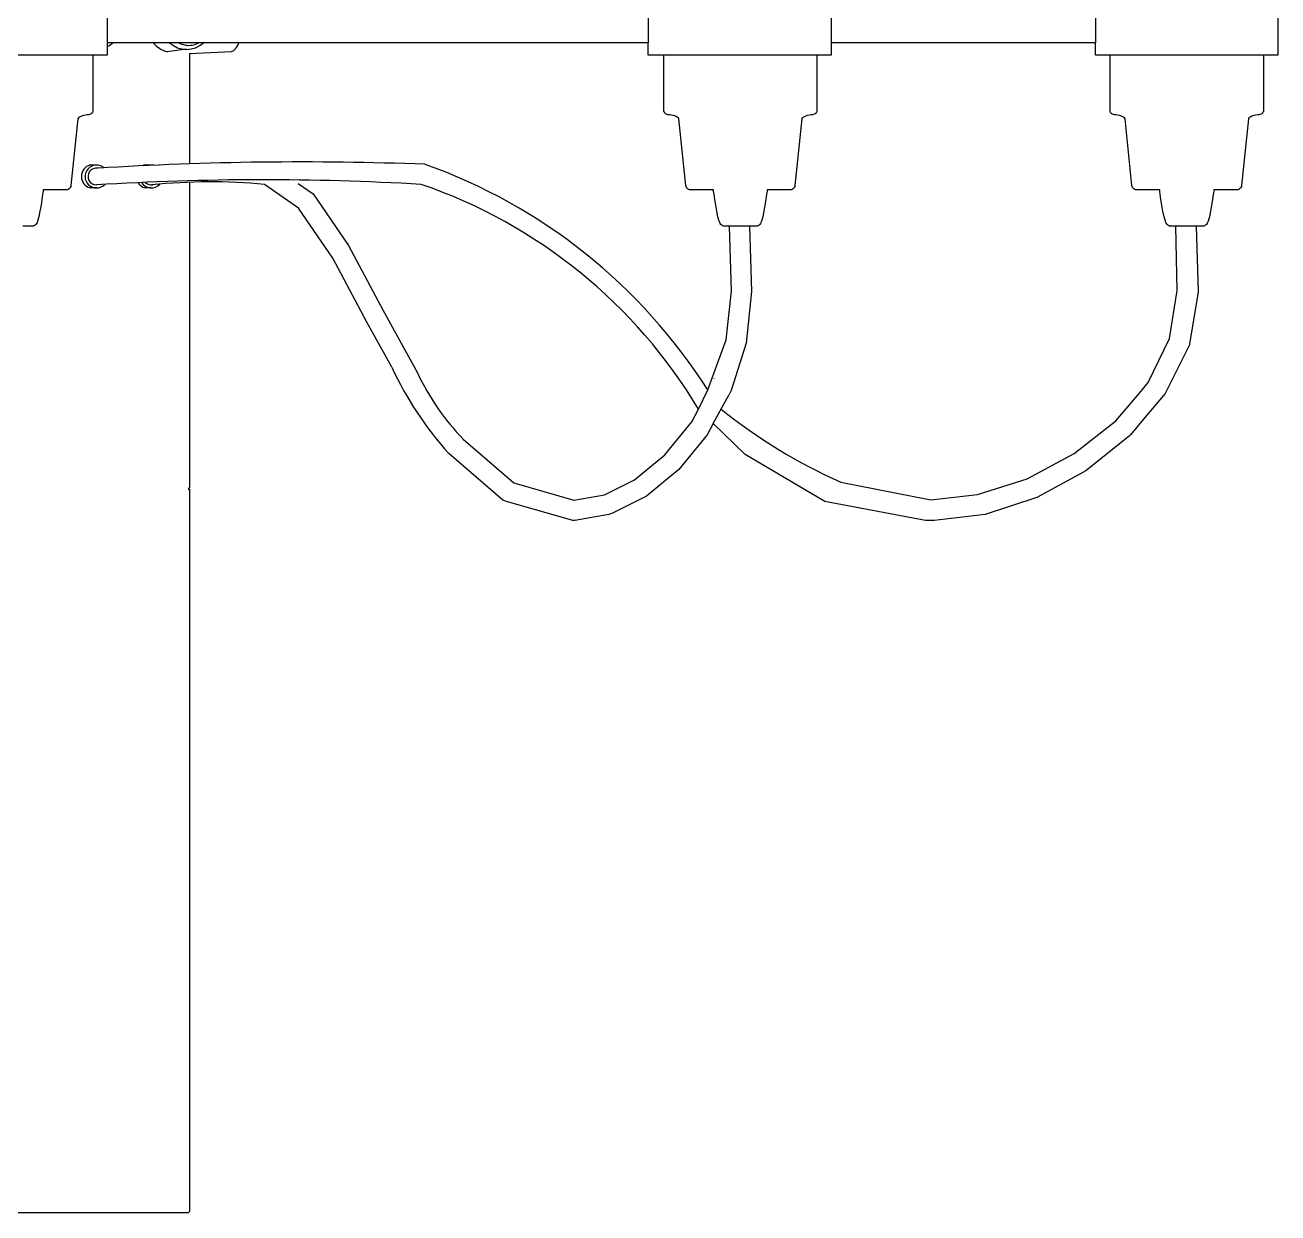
# Model space of a CAD drawing. Header units: millimetres. Extents: x 112 to 8820, y -2365 to 5002.
# Drawn here: x 4494.1 to 4710.5, y -1118.3 to -913.1 of the extents above; entities that cross this region are included whole.
import ezdxf

# ---------------------------------------------------------------- set-up
doc = ezdxf.new("R2010")
doc.units = ezdxf.units.MM

# ---------------------------------------------------------------- blocks, each defined once
blk = doc.blocks.new('2097-50_EL_frontal')
for p, q in [((1.581, 21.003), (1.581, 20.003)), ((21.798, 21.003), (21.798, 20.003)), ((10.924, 20.83), (10.924, 20.221)), ((14.084, 20.83), (14.084, 20.221)), ((18.65, 20.83), (18.65, 20.221)), ((10.924, 20.221), (1.581, 20.221)), ((3.768, 20.088), (3.81, 20.138)), ((3.81, 20.138), (3.844, 20.193)), ((3.844, 20.193), (3.853, 20.221)), ((10.924, 20.003), (10.924, 20.221)), ((18.65, 20.221), (14.084, 20.221)), ((14.084, 20.221), (14.084, 20.003)), ((18.65, 20.003), (18.65, 20.221)), ((1.581, 20.003), (-1.579, 20.003)), ((1.331, 20.003), (1.331, 19.051)), ((2.949, 20.106, 0.142), (2.613, 20.063, 0.047)), ((3.002, 20.036), (3.726, 20.067)), ((3.002, 20.042), (3.002, 18.127)), ((3.726, 20.067), (3.768, 20.088)), ((10.992, 20.003), (10.924, 20.003)), ((11.127, 20.003), (10.992, 20.003)), ((11.193, 20.003), (11.127, 20.003)), ((11.193, 19.051), (11.193, 20.003)), ((13.834, 20.003), (11.193, 20.003)), ((13.834, 20.003), (13.834, 19.051)), ((13.862, 20.003), (13.834, 20.003)), ((13.834, 20.003), (13.834, 19.051)), ((13.996, 20.003), (13.862, 20.003)), ((14.065, 20.003), (13.996, 20.003)), ((14.084, 20.003), (14.065, 20.003)), ((18.718, 20.003), (18.65, 20.003)), ((18.852, 20.003), (18.718, 20.003)), ((19.046, 20.003), (18.852, 20.003)), ((18.9, 19.051), (18.9, 20.003)), ((19.292, 20.003), (19.046, 20.003)), ((19.578, 20.003), (19.292, 20.003)), ((19.892, 20.003), (19.578, 20.003)), ((20.22, 20.003), (19.892, 20.003)), ((20.548, 20.003), (20.22, 20.003)), ((20.862, 20.003), (20.548, 20.003)), ((21.148, 20.003), (20.862, 20.003)), ((21.393, 20.003), (21.148, 20.003)), ((21.587, 20.003), (21.393, 20.003)), ((21.548, 20.003), (21.548, 19.051)), ((21.722, 20.003), (21.587, 20.003)), ((21.79, 20.003), (21.722, 20.003)), ((21.798, 20.003), (21.79, 20.003)), ((1.331, 19.051), (1.329, 19.034)), ((11.195, 19.034), (11.193, 19.051)), ((13.834, 19.051), (13.832, 19.034)), ((13.834, 19.051), (13.832, 19.034)), ((18.901, 19.034), (18.9, 19.051)), ((21.548, 19.051), (21.546, 19.034)), ((1.072, 18.903), (0.953, 17.751)), ((1.081, 18.921), (1.072, 18.903)), ((1.103, 18.936), (1.081, 18.921)), ((1.133, 18.95), (1.103, 18.936)), ((1.167, 18.961), (1.133, 18.95)), ((1.202, 18.97), (1.167, 18.961)), ((1.232, 18.975), (1.202, 18.97)), ((1.257, 18.977), (1.232, 18.975)), ((1.274, 18.979), (1.257, 18.977)), ((1.289, 18.985), (1.274, 18.979)), ((1.303, 18.993), (1.289, 18.985)), ((1.314, 19.005), (1.303, 18.993)), ((1.323, 19.019), (1.314, 19.005)), ((1.329, 19.034), (1.323, 19.019)), ((11.201, 19.019), (11.195, 19.034)), ((11.209, 19.005), (11.201, 19.019)), ((11.221, 18.993), (11.209, 19.005)), ((11.234, 18.985), (11.221, 18.993)), ((11.25, 18.979), (11.234, 18.985)), ((11.267, 18.977), (11.25, 18.979)), ((11.291, 18.975), (11.267, 18.977)), ((11.322, 18.97), (11.291, 18.975)), ((11.357, 18.961), (11.322, 18.97)), ((11.391, 18.95), (11.357, 18.961)), ((11.421, 18.936), (11.391, 18.95)), ((11.443, 18.921), (11.421, 18.936)), ((11.452, 18.903), (11.443, 18.921)), ((11.571, 17.751), (11.452, 18.903)), ((13.575, 18.903), (13.456, 17.751)), ((13.575, 18.903), (13.456, 17.751)), ((13.584, 18.921), (13.575, 18.903)), ((13.584, 18.921), (13.575, 18.903)), ((13.606, 18.936), (13.584, 18.921)), ((13.606, 18.936), (13.584, 18.921)), ((13.636, 18.95), (13.606, 18.936)), ((13.636, 18.95), (13.606, 18.936)), ((13.67, 18.961), (13.636, 18.95)), ((13.67, 18.961), (13.636, 18.95)), ((13.705, 18.97), (13.67, 18.961)), ((13.705, 18.97), (13.67, 18.961)), ((13.736, 18.975), (13.705, 18.97)), ((13.736, 18.975), (13.705, 18.97)), ((13.76, 18.977), (13.736, 18.975)), ((13.76, 18.977), (13.736, 18.975)), ((13.777, 18.979), (13.76, 18.977)), ((13.777, 18.979), (13.76, 18.977)), ((13.793, 18.985), (13.777, 18.979)), ((13.793, 18.985), (13.777, 18.979)), ((13.806, 18.993), (13.793, 18.985)), ((13.806, 18.993), (13.793, 18.985)), ((13.818, 19.005), (13.806, 18.993)), ((13.818, 19.005), (13.806, 18.993)), ((13.826, 19.019), (13.818, 19.005)), ((13.826, 19.019), (13.818, 19.005)), ((13.832, 19.034), (13.826, 19.019)), ((13.832, 19.034), (13.826, 19.019)), ((18.907, 19.019), (18.901, 19.034)), ((18.916, 19.005), (18.907, 19.019)), ((18.927, 18.993), (18.916, 19.005)), ((18.941, 18.985), (18.927, 18.993)), ((18.956, 18.979), (18.941, 18.985)), ((18.973, 18.977), (18.956, 18.979)), ((18.998, 18.975), (18.973, 18.977)), ((19.029, 18.97), (18.998, 18.975)), ((19.063, 18.961), (19.029, 18.97)), ((19.098, 18.95), (19.063, 18.961)), ((19.128, 18.936), (19.098, 18.95)), ((19.149, 18.921), (19.128, 18.936)), ((19.159, 18.903), (19.149, 18.921)), ((19.277, 17.751), (19.159, 18.903)), ((21.289, 18.903), (21.17, 17.751)), ((21.298, 18.921), (21.289, 18.903)), ((21.32, 18.936), (21.298, 18.921)), ((21.35, 18.95), (21.32, 18.936)), ((21.384, 18.961), (21.35, 18.95)), ((21.419, 18.97), (21.384, 18.961)), ((21.449, 18.975), (21.419, 18.97)), ((21.474, 18.977), (21.449, 18.975)), ((21.491, 18.979), (21.474, 18.977)), ((21.506, 18.985), (21.491, 18.979)), ((21.52, 18.993), (21.506, 18.985)), ((21.532, 19.005), (21.52, 18.993)), ((21.54, 19.019), (21.532, 19.005)), ((21.546, 19.034), (21.54, 19.019)), ((1.394, 18.107, -0.203), (1.284, 18.107, -0.203)), ((2.341, 18.107, -0.203), (2.232, 18.107, -0.203)), ((0.953, 17.751), (0.949, 17.734)), ((3.002, 17.809), (3.002, 12.532)), ((4.884, 17.36), (4.297, 17.772)), ((4.879, 17.787), (5.134, 17.608)), ((11.575, 17.734), (11.571, 17.751)), ((13.456, 17.751), (13.452, 17.734)), ((13.456, 17.751), (13.452, 17.734)), ((19.281, 17.734), (19.277, 17.751)), ((21.17, 17.751), (21.166, 17.734)), ((0.464, 17.596), (0.452, 17.512)), ((0.472, 17.655), (0.464, 17.596)), ((0.475, 17.677), (0.472, 17.655)), ((0.519, 17.677), (0.475, 17.677)), ((0.654, 17.677), (0.519, 17.677)), ((0.76, 17.677), (0.654, 17.677)), ((0.834, 17.677), (0.76, 17.677)), ((0.872, 17.677), (0.834, 17.677)), ((0.889, 17.679), (0.872, 17.677)), ((0.905, 17.685), (0.889, 17.679)), ((0.92, 17.693), (0.905, 17.685)), ((0.932, 17.705), (0.92, 17.693)), ((0.942, 17.718), (0.932, 17.705)), ((0.949, 17.734), (0.942, 17.718)), ((1.394, 17.711, -0.203), (1.284, 17.711, -0.203)), ((2.341, 17.711, -0.203), (2.232, 17.711, -0.203)), ((5.134, 17.608), (5.745, 16.716)), ((11.582, 17.718), (11.575, 17.734)), ((11.592, 17.705), (11.582, 17.718)), ((11.604, 17.693), (11.592, 17.705)), ((11.619, 17.685), (11.604, 17.693)), ((11.635, 17.679), (11.619, 17.685)), ((11.652, 17.677), (11.635, 17.679)), ((11.69, 17.677), (11.652, 17.677)), ((11.744, 17.677), (11.67, 17.677)), ((11.763, 17.677), (11.69, 17.677)), ((11.851, 17.677), (11.744, 17.677)), ((11.87, 17.677), (11.763, 17.677)), ((11.985, 17.677), (11.851, 17.677)), ((12.004, 17.677), (11.87, 17.677)), ((12.03, 17.677), (11.985, 17.677)), ((12.049, 17.677), (12.004, 17.677)), ((12.052, 17.655), (12.049, 17.677)), ((12.06, 17.596), (12.052, 17.655)), ((12.072, 17.512), (12.06, 17.596)), ((12.967, 17.596), (12.955, 17.512)), ((12.967, 17.596), (12.955, 17.512)), ((12.975, 17.655), (12.967, 17.596)), ((12.975, 17.655), (12.967, 17.596)), ((12.978, 17.677), (12.975, 17.655)), ((12.978, 17.677), (12.975, 17.655)), ((13.003, 17.677), (12.978, 17.677)), ((13.023, 17.677), (12.978, 17.677)), ((13.138, 17.677), (13.003, 17.677)), ((13.157, 17.677), (13.023, 17.677)), ((13.244, 17.677), (13.138, 17.677)), ((13.264, 17.677), (13.157, 17.677)), ((13.318, 17.677), (13.244, 17.677)), ((13.337, 17.677), (13.264, 17.677)), ((13.355, 17.677), (13.318, 17.677)), ((13.375, 17.677), (13.337, 17.677)), ((13.375, 17.677), (13.355, 17.677)), ((13.392, 17.679), (13.375, 17.677)), ((13.392, 17.679), (13.375, 17.677)), ((13.408, 17.685), (13.392, 17.679)), ((13.408, 17.685), (13.392, 17.679)), ((13.423, 17.693), (13.408, 17.685)), ((13.423, 17.693), (13.408, 17.685)), ((13.435, 17.705), (13.423, 17.693)), ((13.435, 17.705), (13.423, 17.693)), ((13.445, 17.718), (13.435, 17.705)), ((13.445, 17.718), (13.435, 17.705)), ((13.452, 17.734), (13.445, 17.718)), ((13.452, 17.734), (13.445, 17.718)), ((19.288, 17.718), (19.281, 17.734)), ((19.298, 17.705), (19.288, 17.718)), ((19.31, 17.693), (19.298, 17.705)), ((19.325, 17.685), (19.31, 17.693)), ((19.341, 17.679), (19.325, 17.685)), ((19.359, 17.677), (19.341, 17.679)), ((19.396, 17.677), (19.359, 17.677)), ((19.47, 17.677), (19.396, 17.677)), ((19.576, 17.677), (19.47, 17.677)), ((19.711, 17.677), (19.576, 17.677)), ((19.756, 17.677), (19.711, 17.677)), ((19.759, 17.655), (19.756, 17.677)), ((19.766, 17.596), (19.759, 17.655)), ((19.778, 17.512), (19.766, 17.596)), ((20.681, 17.596), (20.669, 17.512)), ((20.689, 17.655), (20.681, 17.596)), ((20.692, 17.677), (20.689, 17.655)), ((20.729, 17.677), (20.692, 17.677)), ((20.864, 17.677), (20.729, 17.677)), ((20.97, 17.677), (20.864, 17.677)), ((21.044, 17.677), (20.97, 17.677)), ((21.081, 17.677), (21.044, 17.677)), ((21.089, 17.677), (21.081, 17.677)), ((21.106, 17.679), (21.089, 17.677)), ((21.122, 17.685), (21.106, 17.679)), ((21.137, 17.693), (21.122, 17.685)), ((21.149, 17.705), (21.137, 17.693)), ((21.159, 17.718), (21.149, 17.705)), ((21.166, 17.734), (21.159, 17.718)), ((0.436, 17.412), (0.418, 17.309)), ((0.452, 17.512), (0.436, 17.412)), ((5.473, 16.5), (4.884, 17.36)), ((12.088, 17.412), (12.072, 17.512)), ((12.106, 17.309), (12.088, 17.412)), ((12.939, 17.412), (12.921, 17.309)), ((12.939, 17.412), (12.921, 17.309)), ((12.955, 17.512), (12.939, 17.412)), ((12.955, 17.512), (12.939, 17.412)), ((19.794, 17.412), (19.778, 17.512)), ((19.812, 17.309), (19.794, 17.412)), ((20.653, 17.412), (20.635, 17.309)), ((20.669, 17.512), (20.653, 17.412)), ((0.357, 17.098), (0.345, 17.082)), ((0.367, 17.115), (0.357, 17.098)), ((0.375, 17.135), (0.367, 17.115)), ((0.397, 17.213), (0.375, 17.135)), ((0.418, 17.309), (0.397, 17.213)), ((12.127, 17.213), (12.106, 17.309)), ((12.149, 17.135), (12.127, 17.213)), ((12.157, 17.115), (12.149, 17.135)), ((12.167, 17.098), (12.157, 17.115)), ((12.178, 17.082), (12.167, 17.098)), ((12.86, 17.098), (12.849, 17.082)), ((12.86, 17.098), (12.849, 17.082)), ((12.87, 17.115), (12.86, 17.098)), ((12.87, 17.115), (12.86, 17.098)), ((12.878, 17.135), (12.87, 17.115)), ((12.878, 17.135), (12.87, 17.115)), ((12.9, 17.213), (12.878, 17.135)), ((12.9, 17.213), (12.878, 17.135)), ((12.921, 17.309), (12.9, 17.213)), ((12.921, 17.309), (12.9, 17.213)), ((19.833, 17.213), (19.812, 17.309)), ((19.855, 17.135), (19.833, 17.213)), ((19.863, 17.115), (19.855, 17.135)), ((19.873, 17.098), (19.863, 17.115)), ((19.885, 17.082), (19.873, 17.098)), ((20.574, 17.098), (20.563, 17.082)), ((20.584, 17.115), (20.574, 17.098)), ((20.592, 17.135), (20.584, 17.115)), ((20.614, 17.213), (20.592, 17.135)), ((20.635, 17.309), (20.614, 17.213)), ((0.173, 17.05), (0.123, 17.05)), ((0.216, 17.05), (0.173, 17.05)), ((0.25, 17.05), (0.216, 17.05)), ((0.273, 17.05), (0.25, 17.05)), ((0.285, 17.05), (0.273, 17.05)), ((0.302, 17.052), (0.285, 17.05)), ((0.318, 17.059), (0.302, 17.052)), ((0.332, 17.069), (0.318, 17.059)), ((0.345, 17.082), (0.332, 17.069)), ((12.191, 17.069), (12.178, 17.082)), ((12.206, 17.059), (12.191, 17.069)), ((12.222, 17.052), (12.206, 17.059)), ((12.239, 17.05), (12.222, 17.052)), ((12.251, 17.05), (12.239, 17.05)), ((12.274, 17.05), (12.251, 17.05)), ((12.289, 17.05), (12.255, 17.05)), ((12.308, 17.05), (12.274, 17.05)), ((12.332, 17.05), (12.289, 17.05)), ((12.326, 17.05), (12.308, 17.05)), ((12.36, 15.93), (12.326, 17.05)), ((12.382, 17.05), (12.332, 17.05)), ((12.437, 17.05), (12.382, 17.05)), ((12.494, 17.05), (12.437, 17.05)), ((12.552, 17.05), (12.494, 17.05)), ((12.607, 17.05), (12.552, 17.05)), ((12.657, 17.05), (12.607, 17.05)), ((12.7, 17.05), (12.657, 17.05)), ((12.676, 17.05), (12.673, 17.05)), ((12.673, 17.05), (12.706, 15.92)), ((12.719, 17.05), (12.676, 17.05)), ((12.734, 17.05), (12.7, 17.05)), ((12.753, 17.05), (12.719, 17.05)), ((12.757, 17.05), (12.734, 17.05)), ((12.776, 17.05), (12.753, 17.05)), ((12.769, 17.05), (12.757, 17.05)), ((12.776, 17.05), (12.769, 17.05)), ((12.788, 17.05), (12.776, 17.05)), ((12.788, 17.05), (12.776, 17.05)), ((12.805, 17.052), (12.788, 17.05)), ((12.805, 17.052), (12.788, 17.05)), ((12.821, 17.059), (12.805, 17.052)), ((12.821, 17.059), (12.805, 17.052)), ((12.836, 17.069), (12.821, 17.059)), ((12.836, 17.069), (12.821, 17.059)), ((12.849, 17.082), (12.836, 17.069)), ((12.849, 17.082), (12.836, 17.069)), ((19.898, 17.069), (19.885, 17.082)), ((19.912, 17.059), (19.898, 17.069)), ((19.928, 17.052), (19.912, 17.059)), ((19.945, 17.05), (19.928, 17.052)), ((19.957, 17.05), (19.945, 17.05)), ((19.981, 17.05), (19.957, 17.05)), ((20.015, 17.05), (19.981, 17.05)), ((20.057, 17.05), (20.015, 17.05)), ((20.057, 15.937), (20.037, 17.05)), ((20.107, 17.05), (20.057, 17.05)), ((20.162, 17.05), (20.107, 17.05)), ((20.22, 17.05), (20.162, 17.05)), ((20.277, 17.05), (20.22, 17.05)), ((20.332, 17.05), (20.277, 17.05)), ((20.382, 17.05), (20.332, 17.05)), ((20.425, 17.05), (20.382, 17.05)), ((20.385, 17.05), (20.419, 15.915)), ((20.459, 17.05), (20.425, 17.05)), ((20.483, 17.05), (20.459, 17.05)), ((20.495, 17.05), (20.483, 17.05)), ((20.502, 17.05), (20.495, 17.05)), ((20.519, 17.052), (20.502, 17.05)), ((20.535, 17.059), (20.519, 17.052)), ((20.549, 17.069), (20.535, 17.059)), ((20.563, 17.082), (20.549, 17.069)), ((5.745, 16.716), (6.346, 15.593)), ((6.065, 15.394), (5.473, 16.5)), ((12.27, 15.085), (12.36, 15.93)), ((12.706, 15.92), (12.612, 15.03)), ((19.924, 15.107), (20.057, 15.937)), ((20.419, 15.915), (20.269, 15.009)), ((6.346, 15.593), (6.937, 14.515)), ((6.493, 14.613), (6.065, 15.394)), ((11.95, 14.222), (12.27, 15.085)), ((12.612, 15.03), (12.353, 14.212)), ((19.556, 14.348), (19.924, 15.107)), ((20.268, 15.001), (19.851, 14.161)), ((20.269, 15.009), (20.268, 15.001)), ((12.053, 14.418), (12.057, 14.413)), ((19.405, 14.166), (19.556, 14.348)), ((11.791, 13.887), (11.95, 14.222)), ((12.045, 13.64), (12.318, 14.142)), ((12.336, 14.175), (12.318, 14.142)), ((12.353, 14.212), (12.336, 14.175)), ((19, 13.687), (19.405, 14.166)), ((19.851, 14.161), (19.47, 13.712)), ((11.673, 13.669), (11.791, 13.887)), ((11.21, 13.1), (11.673, 13.669)), ((12.045, 13.64), (11.941, 13.447)), ((12.596, 13.104), (12.045, 13.64)), ((18.281, 13.12), (19, 13.687)), ((19.47, 13.712), (19.25, 13.446)), ((11.941, 13.447), (11.449, 12.843)), ((19.235, 13.429), (18.483, 12.823)), ((19.25, 13.446), (19.235, 13.429)), ((7.727, 13.369), (8.604, 12.613)), ((8.411, 12.316), (7.479, 13.121)), ((10.684, 12.665), (11.21, 13.1)), ((13.973, 12.295), (12.596, 13.104)), ((17.465, 12.687), (18.281, 13.12)), ((11.449, 12.843), (10.894, 12.384)), ((18.483, 12.823), (17.636, 12.362)), ((8.604, 12.613), (9.638, 12.314)), ((10.167, 12.407), (10.684, 12.665)), ((14.251, 12.629), (15.804, 12.321)), ((16.607, 12.412), (17.465, 12.687)), ((3.002, 12.532), (2.977, 12.507)), ((2.977, 12.507), (3.002, 12.507)), ((3.002, 12.507), (3.002, 0.025)), ((9.638, 12.314), (10.167, 12.407)), ((10.894, 12.384), (10.306, 12.091)), ((15.804, 12.321), (16.607, 12.412)), ((17.636, 12.362), (16.743, 12.067)), ((8.473, 12.295), (8.411, 12.316)), ((9.62, 11.964), (8.473, 12.295)), ((15.714, 11.964), (13.973, 12.295)), ((9.655, 11.964), (9.62, 11.964)), ((10.241, 12.067), (9.655, 11.964)), ((10.306, 12.091), (10.241, 12.067)), ((15.769, 11.964), (15.714, 11.964)), ((15.793, 11.967), (15.769, 11.964)), ((15.807, 11.964), (15.793, 11.967)), ((15.859, 11.964), (15.807, 11.964)), ((16.743, 12.067), (15.859, 11.964)), ((0.517, 0), (0, 0)), ((1.018, 0), (0.517, 0)), ((1.488, 0), (1.018, 0)), ((1.913, 0), (1.488, 0)), ((2.28, 0), (1.913, 0)), ((2.578, 0), (2.28, 0)), ((2.797, 0), (2.578, 0)), ((2.931, 0), (2.797, 0)), ((2.977, 0), (2.931, 0)), ((3.002, 0.025), (2.977, 0))]:
    blk.add_line(p, q)
for centre, radius, start, end in [((1.384, 20.533, 0.142), 0.428, 297.3869, 313.1818), ((1.423, 20.524, 0.142), 0.349, 296.9135, 299.8896), ((2.75, 20.528, 0.047), 0.485, 219.1794, 253.524), ((2.949, 20.533, 0.142), 0.428, 226.8182, 313.1818), ((2.987, 20.524, 0.142), 0.349, 240.1104, 259.575), ((2.987, 20.524, 0.142), 0.349, 259.575, 299.8896), ((1.339, 17.909, -0.203), 0.206, 105.4166, 254.5834), ((1.394, 17.909, -0.203), 0.198, 47.603, 316.1676), ((1.393, 17.908), 0.145, 81.2448, 270), ((4.915, -38.32), 56.48, 87.8136, 93.5529), ((2.287, 17.909, -0.203), 0.206, 105.4166, 115.9394), ((2.341, 17.909, -0.203), 0.198, 77.6171, 107.6241), ((3.837, 9.064), 9.614, 32.4423, 70.3486), ((4.27, -28.746), 46.598, 86.6366, 93.5399), ((2.287, 17.909, -0.203), 0.206, 211.3925, 254.5834), ((2.341, 17.909, -0.203), 0.198, 211.7443, 318.2206), ((2.341, 17.908), 0.145, 223.847, 279.3837), ((3.366, 7.945), 9.871, 84.5869, 95.9273), ((4.081, 9.277), 8.984, 30.8759, 71.0131), ((11.989, 17.172), 6.062, 204.9681, 221.9339), ((10.885, 16.392), 4.372, 205.4273, 223.7509), ((17.892, 20.928), 9.063, 230.941, 246.3124)]:
    blk.add_arc(centre, radius, start, end)

msp = doc.modelspace()

# ---------------------------------------------------------------- block references
at = {"color": 0, "xscale": 10, "yscale": 10, "zscale": 10}
msp.add_blockref('2097-50_EL_frontal', (4492.47, -1118.34), dxfattribs=at)

doc.saveas('drawing.dxf')
